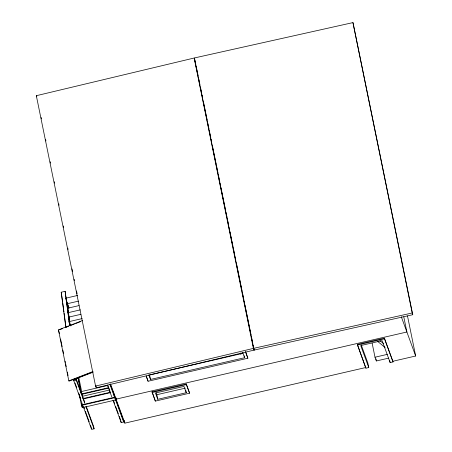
<?xml version="1.0" encoding="UTF-8"?>
<svg xmlns="http://www.w3.org/2000/svg" width="452" height="452" viewBox="0 0 452 452"><rect width="100%" height="100%" fill="white"/><g stroke="black" fill="none" stroke-linecap="round" stroke-linejoin="round"><path stroke-width="0.68" d="M82.224 403.783L73.444 379.793L93.118 372.16M92.688 371.996L69.162 381.098L68.834 380.883L58.427 329.87L82.603 320.513M59.404 329.836L62.675 328.57M65.286 327.559L68.557 326.293M69.862 325.79L74.439 324.016M75.744 323.513L80.32 321.739M68.834 380.883L93.016 371.521M36.335 95.7L194.151 58.02L253.397 348.396L254.103 350.097L412.755 314.711L352.955 22.6L194.303 57.986L254.103 350.097L96.287 387.776L95.581 386.076L36.335 95.7L36.804 96.835M95.581 386.076L253.397 348.396M65.885 327.677L61.212 292.224L65.133 291.32L69.772 325.604M66.015 298.134L77.648 295.45M67.472 303.682L78.422 301.151M67.371 308.281L79.004 305.597M67.958 312.722L80.275 309.88M69.229 317.005L80.863 314.321M69.133 321.609L82.134 318.603M73.444 379.793L75.936 379.217L84.716 403.207M243.04 353.294L149.567 374.872L150.505 379.454L244.588 357.73L244.187 355.769M80.868 391.681L107.955 385.426M81.496 394.398L108.582 388.144M82.546 396.263L109.633 390.008M146.194 376.126L148.07 381.256L247.86 358.216L245.611 351.792M83.174 398.98L110.254 392.726M115.542 397.042L81.326 404.941L82.32 407.659L116.537 399.76M357.317 344.413L384.403 338.164L392.861 361.272L392.991 361.928L390.144 362.583L382.104 340.622L360.719 345.56L368.759 367.521L365.905 368.182L357.317 344.413L365.905 368.182M152.053 391.856L186.269 383.957L189.411 392.545L189.546 393.2L155.335 401.099L152.053 391.856L155.335 401.099M357.447 345.068L384.533 338.814L392.991 361.928M152.188 392.505L186.399 384.607L189.546 393.2M156.138 392.828L156.833 394.72L185.343 388.138M186.275 392.715L183.97 386.415L155.46 392.997L157.765 399.297L186.275 392.715L185.744 390.099M372.115 343.051L375.002 357.216L387.319 354.368M375.002 357.216L376.375 360.967L388.692 358.125M86.417 406.828L93.626 426.535L94.089 428.824L91.598 429.4L83.422 407.071M112.994 400.212L121.176 422.569L123.673 421.993L123.204 419.705L115.983 399.975M110.503 383.917L124.859 423.145L365.775 367.527M392.861 361.272L415.665 356.006L407.489 315.914M253.549 348.362L412.207 312.976L412.755 314.711M58.427 329.87L59.455 333.536M379.979 340.689L383.742 343.774M377.589 341.362L385.115 347.531M401.308 316.779L415.665 356.006M361.204 344.853L367.826 362.945L368.759 367.521M245.509 351.803L247.86 358.216M242.673 352.492L244.588 357.73M148.827 374.872L150.505 379.454M146.295 376.109L148.07 381.256M116.328 399.189L115.695 397.472L81.484 405.371L79.236 394.336M110.209 384.194L114.542 396.031M109.955 384.505L114.288 396.347M115.492 399.636L123.673 421.993M114.627 397.715L115.469 400.009M108.915 388.053L109.638 390.031M113.492 400.551L114.695 403.839M115.655 406.472L118.305 413.704M119.266 416.337L120.469 419.625M107.457 385.081L111.791 396.924M65.732 298.263L68.947 308.061L66.173 300.484M69.009 320.937L70.84 325.943M68.992 321.909L70.382 325.7M76.077 378.59L84.733 402.235M85.92 406.495L94.089 428.824M75.026 383.104L76.71 387.703M78.631 392.957L80.795 398.867M83.676 406.749L84.4 408.721M85.36 411.348L89.208 421.857M90.411 425.14L91.129 427.112M82.552 405.122L83.394 407.416M61.212 292.224L62.557 301.484M352.955 22.6L412.207 312.976M403.777 316.796L406.885 332L116.074 399.144L115.712 397.381M389.743 360.623L390.144 362.583M384.403 338.164L384.533 338.814M375.962 358.944L376.375 360.967M194.852 59.72L195.84 64.563M196.123 65.947L197.253 71.478M197.535 72.857L198.1 75.625M198.807 79.083L199.931 84.614M200.637 88.067L201.767 93.598M202.05 94.982L202.615 97.751M203.321 101.203L204.445 106.734M204.728 108.118L206.281 115.723M206.564 117.108L207.129 119.87M207.83 123.328L208.96 128.86M209.242 130.244L210.796 137.849M211.078 139.233L211.643 141.996M212.344 145.454L213.474 150.985M213.756 152.364L215.31 159.974M215.593 161.353L216.158 164.121M216.44 165.5L217.988 173.105M218.271 174.489L219.825 182.094M220.107 183.478L220.672 186.241M220.949 187.625L221.231 189.009M221.514 190.394L222.503 195.23M222.785 196.614L224.339 204.219M224.621 205.603L225.186 208.366M225.463 209.751L225.746 211.135M226.028 212.513L227.017 217.355M227.299 218.74L228.429 224.271M229.136 227.723L229.695 230.492M229.978 231.876L230.26 233.255M230.543 234.639L231.531 239.481M231.814 240.859L232.944 246.391M233.226 247.775L234.209 252.617M234.492 253.996L234.774 255.38M235.057 256.764L235.622 259.527M236.328 262.985L237.458 268.516M237.741 269.9L239.289 277.505M239.571 278.884L240.136 281.652M240.419 283.037L241.973 290.642M242.255 292.02L243.803 299.625M244.086 301.009L244.651 303.778M244.933 305.156L246.487 312.761M246.769 314.146L248.317 321.751M248.6 323.135L249.165 325.898M249.447 327.282L251.001 334.887M251.284 336.271L252.408 341.802M253.114 345.26L254.103 350.097M240.622 352.978L240.905 354.357M186.269 383.957L186.399 384.607M156.833 394.72L157.765 399.297M124.294 420.383L124.859 423.145M120.825 420.852L121.176 422.569M113.503 392.2L114.345 396.336M109.751 390.584L110.102 392.296L83.015 398.551L82.145 393.958M108.073 385.997L108.423 387.714L81.337 393.969L77.936 377.313M41.132 117.452L41.409 118.831M45.646 139.572L45.923 140.956M50.155 161.697L50.438 163.082M54.251 181.749L54.528 183.133M58.766 203.875L59.042 205.253M63.274 225.994L63.557 227.379M67.789 248.12L68.071 249.504M72.021 268.861L72.586 271.624M74.139 279.229L74.422 280.613M76.535 290.986L77.1 293.749M95.864 385.703L96.287 387.776M91.247 427.682L91.479 428.829M78.795 377.533L81.727 391.901M78.094 377.742L81.258 393.257M81.479 403.523L82.32 407.659M75.953 378.505L76.303 380.222L73.812 380.799L73.529 379.414M60.579 339.051L62.127 346.633M62.834 350.08L63.534 353.526M65.082 361.108L65.365 362.487M65.647 363.866L66.207 366.623M67.331 372.137L68.037 375.584M67.224 303.348L69.834 323.191M67.032 302.823L69.642 322.666M69.851 324.248L70.032 325.609M65.133 291.32L69.619 325.383M62.738 302.874L63.93 311.914M64.111 313.304L65.941 327.203"/></g></svg>
